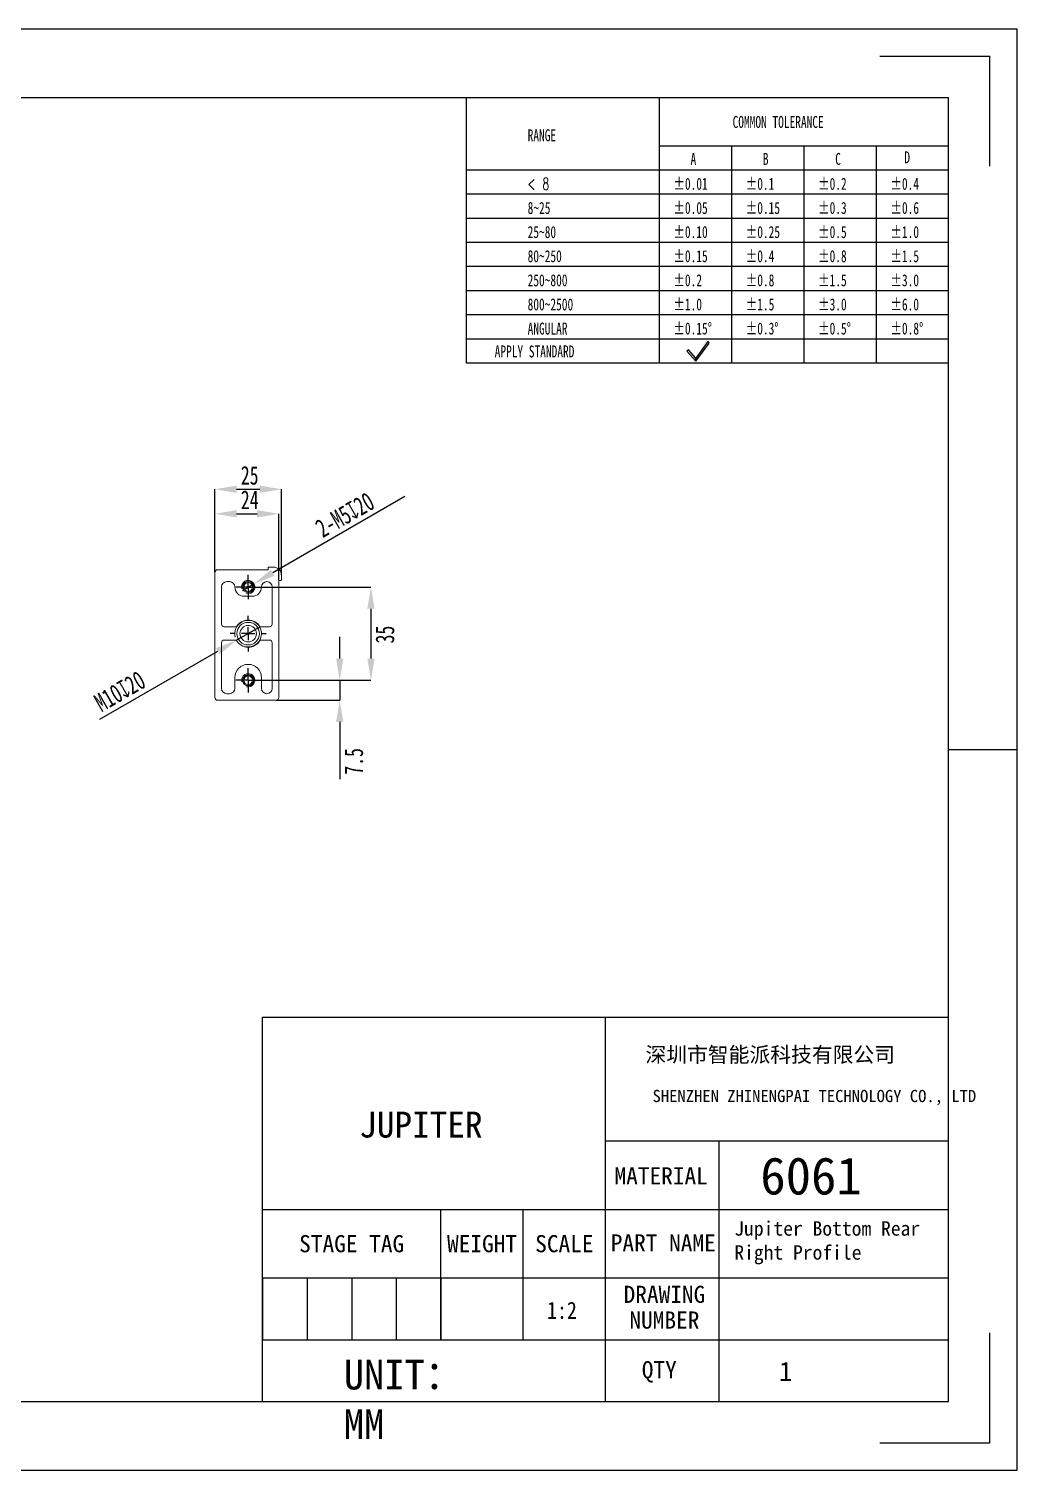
# Model space of a CAD drawing. Header units: millimetres. Extents: x 359 to 742, y -1 to 269.
# Drawn here: x 556.5 to 742.1, y -1.5 to 269.1 of the extents above; entities that cross this region are included whole.
import ezdxf

# ---------------------------------------------------------------- set-up
doc = ezdxf.new("R2010")
doc.units = ezdxf.units.MM
doc.header["$PDSIZE"] = -1
doc.linetypes.add('CENTERX2', pattern=[20.32, 12.7, -2.54, 2.54, -2.54])
doc.layers.add('图框', color=7, linetype='Continuous')
doc.layers.add('尺寸线层', color=3, linetype='Continuous', lineweight=18)
doc.styles.add('SLDTEXTSTYLE4', font='TXT', dxfattribs={"width": 0.7})
doc.styles.add('SLDTEXTSTYLE5', font='TXT', dxfattribs={"width": 0.642857, "bigfont": 'bigfont'})
doc.styles.add('TEXTSTYLE_2', font='')
doc.styles.add('TEXTSTYLE_3', font='')
doc.styles.get('TEXTSTYLE_2').set_extended_font_data('宋体')
doc.styles.get('TEXTSTYLE_3').set_extended_font_data('宋体')
doc.dimstyles.new('SLDDIMSTYLE1', dxfattribs={"dimtxt": 3.5, "dimasz": 4.08, "dimexe": 0, "dimexo": 0.0625, "dimgap": 0.875, "dimtad": 2, "dimdec": 1, "dimlfac": 2, "dimrnd": 1e-09, "dimzin": 12, "dimdsep": 46, "dimtxsty": 'SLDTEXTSTYLE4', "dimsah": 1, "dimcen": 0.09, "dimadec": 0, "dimazin": 3, "dimtfac": 1, "dimtdec": 1, "dimtmove": 0, "dimatfit": 0, "dimfxl": 1, "dimfrac": 2, "dimtolj": 1, "dimtzin": 12, "dimarcsym": 0})
doc.dimstyles.new('SLDDIMSTYLE2', dxfattribs={"dimtxt": 3.5, "dimasz": 4.08, "dimexe": 0, "dimexo": 0.0625, "dimgap": 0.875, "dimtad": 2, "dimdec": 1, "dimlfac": 2, "dimrnd": 1e-09, "dimzin": 12, "dimdsep": 46, "dimtxsty": 'SLDTEXTSTYLE4', "dimblk1": 'NONE', "dimsah": 1, "dimcen": 0, "dimadec": 0, "dimazin": 3, "dimtfac": 1, "dimtdec": 1, "dimtmove": 0, "dimatfit": 3, "dimldrblk": 'NONE', "dimfxl": 1, "dimfrac": 2, "dimtolj": 1, "dimtzin": 12, "dimarcsym": 0})

# ---------------------------------------------------------------- blocks, each defined once
blk = doc.blocks.new('_D_11')
at = {"layer": 'Defpoints', "color": 0, "transparency": 16777216}
for p in [(603.97, 182.69), (591.47, 167.08), (603.97, 166.58)]:
    blk.add_point(p, dxfattribs=at)
at = {"layer": '图框', "color": 0, "lineweight": -2, "transparency": 16777216}
for p, q in [((591.47, 167.14), (591.47, 182.69)), ((595.55, 182.69), (599.89, 182.69)), ((603.97, 166.64), (603.97, 182.69))]:
    blk.add_line(p, q, dxfattribs=at)
at = {"layer": '图框', "color": 0, "transparency": 16777216}
for points in [[(595.55, 183.37), (595.55, 182.01), (591.47, 182.69)], [(599.89, 183.37), (599.89, 182.01), (603.97, 182.69)]]:
    blk.add_solid(points, dxfattribs=at)
at = {"layer": '图框', "color": 0, "transparency": 16777216, "insert": (598, 187.06), "char_height": 3.5, "attachment_point": 2, "style": 'SLDTEXTSTYLE4'}
blk.add_mtext('\\A1;25', dxfattribs=at)
blk = doc.blocks.new('_D_12')
at = {"layer": 'Defpoints', "color": 0, "transparency": 16777216}
for p in [(603.47, 178.08), (591.47, 167.08), (603.47, 165.58)]:
    blk.add_point(p, dxfattribs=at)
at = {"layer": '图框', "color": 0, "lineweight": -2, "transparency": 16777216}
for p, q in [((591.47, 167.14), (591.47, 178.08)), ((595.55, 178.08), (599.39, 178.08)), ((603.47, 165.64), (603.47, 178.08))]:
    blk.add_line(p, q, dxfattribs=at)
at = {"layer": '图框', "color": 0, "transparency": 16777216}
for points in [[(595.55, 178.76), (595.55, 177.4), (591.47, 178.08)], [(599.39, 178.76), (599.39, 177.4), (603.47, 178.08)]]:
    blk.add_solid(points, dxfattribs=at)
at = {"layer": '图框', "color": 0, "transparency": 16777216, "insert": (598, 182.46), "char_height": 3.5, "attachment_point": 2, "style": 'SLDTEXTSTYLE4'}
blk.add_mtext('\\A1;24', dxfattribs=at)
blk = doc.blocks.new('_D_13')
at = {"layer": 'Defpoints', "color": 0, "transparency": 16777216}
for p in [(597.72, 164.33), (597.72, 146.83), (620.77, 146.83)]:
    blk.add_point(p, dxfattribs=at)
at = {"layer": '图框', "color": 0, "lineweight": -2, "transparency": 16777216}
for p, q in [((597.78, 164.33), (620.77, 164.33)), ((620.77, 160.25), (620.77, 150.91)), ((597.78, 146.83), (620.77, 146.83))]:
    blk.add_line(p, q, dxfattribs=at)
at = {"layer": '图框', "color": 0, "transparency": 16777216}
for points in [[(620.09, 160.25), (621.45, 160.25), (620.77, 164.33)], [(620.09, 150.91), (621.45, 150.91), (620.77, 146.83)]]:
    blk.add_solid(points, dxfattribs=at)
at = {"layer": '图框', "color": 0, "transparency": 16777216, "insert": (621.64, 155.41), "char_height": 3.5, "attachment_point": 2, "rotation": 90, "style": 'SLDTEXTSTYLE4'}
blk.add_mtext('\\A1;35', dxfattribs=at)
blk = doc.blocks.new('_D_14')
at = {"layer": 'Defpoints', "color": 0, "transparency": 16777216}
for p in [(597.72, 146.83), (602.97, 143.08), (614.91, 143.08)]:
    blk.add_point(p, dxfattribs=at)
at = {"layer": '图框', "color": 0, "lineweight": -2, "transparency": 16777216}
for p, q in [((614.91, 150.91), (614.91, 154.99)), ((597.78, 146.83), (614.91, 146.83)), ((614.91, 146.83), (614.91, 143.08)), ((603.03, 143.08), (614.91, 143.08)), ((614.91, 139), (614.91, 128.27))]:
    blk.add_line(p, q, dxfattribs=at)
at = {"layer": '图框', "color": 0, "transparency": 16777216}
for points in [[(614.23, 150.91), (615.59, 150.91), (614.91, 146.83)], [(614.23, 139), (615.59, 139), (614.91, 143.08)]]:
    blk.add_solid(points, dxfattribs=at)
at = {"layer": '图框', "color": 0, "transparency": 16777216, "insert": (615.78, 131.6), "char_height": 3.5, "attachment_point": 2, "rotation": 90, "style": 'SLDTEXTSTYLE4'}
blk.add_mtext('\\A1;7.5', dxfattribs=at)
blk = doc.blocks.new('_D_15')
at = {"layer": 'Defpoints', "color": 0, "transparency": 16777216}
for p in [(596.64, 163.71), (598.8, 164.96)]:
    blk.add_point(p, dxfattribs=at)
at = {"layer": '图框', "color": 0, "lineweight": -2, "transparency": 16777216}
for p, q in [((627.15, 181.32), (602.33, 167)), ((596.64, 163.71), (598.8, 164.96))]:
    blk.add_line(p, q, dxfattribs=at)
at = {"layer": '图框', "color": 0, "transparency": 16777216}
blk.add_solid([(601.99, 167.59), (602.67, 166.41), (598.8, 164.96)], dxfattribs=at)
at = {"layer": '图框', "color": 0, "transparency": 16777216, "insert": (609.96, 176.53), "char_height": 3.5, "attachment_point": 1, "rotation": 30, "style": 'SLDTEXTSTYLE4'}
blk.add_mtext('\\A1;2-M5{\\fGDT|b0|i0|c134|p2;x}20', dxfattribs=at)
blk = doc.blocks.new('_NONE')
blk = doc.blocks.new('_D_16')
at = {"layer": 'Defpoints', "color": 0, "transparency": 16777216}
for p in [(595.55, 154.33), (599.88, 156.83)]:
    blk.add_point(p, dxfattribs=at)
at = {"layer": '图框', "color": 0, "lineweight": -2, "transparency": 16777216}
for p, q in [((599.88, 156.83), (595.55, 154.33)), ((569.88, 139.51), (592.02, 152.29))]:
    blk.add_line(p, q, dxfattribs=at)
at = {"layer": '图框', "color": 0, "transparency": 16777216}
blk.add_solid([(591.68, 152.88), (592.36, 151.7), (595.55, 154.33)], dxfattribs=at)
at = {"layer": '图框', "color": 0, "transparency": 16777216, "insert": (568.42, 143.8), "char_height": 3.5, "attachment_point": 1, "rotation": 30, "style": 'SLDTEXTSTYLE4'}
blk.add_mtext('\\A1;M10{\\fGDT|b0|i0|c134|p2;x}20', dxfattribs=at)
blk = doc.blocks.new('SW_CENTERMARKSYMBOL_6')
at = {"layer": '图框', "color": 0}
for p, q in [((-1.25, 0), (-2.3, 0)), ((0, 0), (-1.25, 0)), ((0, 1.25), (0, 2.3)), ((0, 0), (0, 1.25)), ((0, 0), (0, -1.25)), ((0, 0), (1.25, 0)), ((1.25, 0), (2.3, 0)), ((0, -1.25), (0, -2.3))]:
    blk.add_line(p, q, dxfattribs=at)
blk = doc.blocks.new('SW_CENTERMARKSYMBOL_7')
at = {"layer": '图框', "color": 0}
for p, q in [((-1.25, 0), (-2.3, 0)), ((0, 0), (-1.25, 0)), ((0, 1.25), (0, 2.3)), ((0, 0), (0, 1.25)), ((0, 0), (0, -1.25)), ((0, 0), (1.25, 0)), ((1.25, 0), (2.3, 0)), ((0, -1.25), (0, -2.3))]:
    blk.add_line(p, q, dxfattribs=at)
blk = doc.blocks.new('SW_CENTERMARKSYMBOL_8')
at = {"layer": '图框', "color": 0}
for p, q in [((0, 2.5), (0, 3.375)), ((-2.5, 0), (-3.375, 0)), ((0, 0), (-1.25, 0)), ((0, 0), (0, 1.25)), ((0, 0), (0, -1.25)), ((0, 0), (1.25, 0)), ((2.5, 0), (3.375, 0)), ((0, -2.5), (0, -3.375))]:
    blk.add_line(p, q, dxfattribs=at)

msp = doc.modelspace()

# ---------------------------------------------------------------- linework, layer by layer
at = {"color": 7, "linetype": 'Continuous'}
for p, q in [((359.454, 269.127), (742.139, 269.127)), ((742.139, -1.458), (742.139, 269.127)), ((716.369, 263.973), (736.985, 263.973)), ((736.985, 243.357), (736.985, 263.973)), ((372.339, 256.242), (729.254, 256.242)), ((729.254, 11.427), (729.254, 256.242)), ((729.254, 133.835), (742.139, 133.835)), ((736.985, 3.696), (736.985, 24.312)), ((372.339, 11.427), (729.254, 11.427)), ((716.369, 3.696), (736.985, 3.696)), ((359.454, -1.458), (742.139, -1.458))]:
    msp.add_line(p, q, dxfattribs=at)
for p, q in [((638.681, 256.242), (638.681, 206.427)), ((674.91, 256.242), (674.91, 206.427)), ((674.91, 247.185), (729.254, 247.185)), ((688.496, 247.185), (688.496, 206.427)), ((702.082, 247.185), (702.082, 206.427)), ((715.668, 247.185), (715.668, 206.427)), ((638.681, 242.656), (729.254, 242.656)), ((638.681, 238.128), (729.254, 238.128)), ((638.681, 233.599), (729.254, 233.599)), ((638.681, 229.07), (729.254, 229.07)), ((638.681, 224.542), (729.254, 224.542)), ((638.681, 220.013), (729.254, 220.013)), ((638.681, 215.485), (729.254, 215.485)), ((638.681, 210.956), (729.254, 210.956)), ((680.381, 208.881), (680.112, 208.639)), ((680.112, 208.639), (681.809, 206.754)), ((681.781, 207.327), (680.381, 208.881)), ((684.112, 210.488), (681.781, 207.327)), ((681.809, 206.754), (684.295, 210.126)), ((684.295, 210.126), (684.112, 210.488)), ((638.681, 206.427), (729.254, 206.427)), ((681.809, 206.754), (681.781, 207.327)), ((681.781, 207.327), (681.809, 206.754))]:
    msp.add_line(p, q)
at = {"color": 7, "linetype": 'Continuous', "lineweight": 15}
for p, q in [((601.468, 167.581), (601.468, 167.981)), ((602.468, 168.081), (601.568, 168.081)), ((591.468, 167.081), (591.468, 143.581)), ((591.968, 167.581), (601.468, 167.581)), ((594.213, 165.347), (593.712, 165.347)), ((603.868, 165.581), (603.468, 165.581)), ((603.468, 165.581), (603.468, 143.581)), ((603.968, 166.581), (603.968, 165.681)), ((592.71, 164.345), (592.71, 157.383)), ((598.469, 162.592), (596.967, 162.592)), ((602.225, 157.383), (602.225, 164.345)), ((593.21, 156.883), (595.521, 156.883)), ((595.465, 154.379), (593.21, 154.379)), ((599.915, 156.883), (601.725, 156.883)), ((601.725, 154.379), (599.972, 154.379)), ((592.71, 153.879), (592.71, 145.315)), ((602.225, 145.315), (602.225, 153.879)), ((595.214, 145.315), (595.214, 147.318)), ((600.222, 147.318), (600.222, 145.315)), ((593.712, 144.313), (594.213, 144.313)), ((602.968, 143.081), (591.968, 143.081))]:
    msp.add_line(p, q, dxfattribs=at)
at = {"color": 2, "linetype": 'Continuous'}
for p, q in [((600.404, 47.505), (600.404, 83.583)), ((600.404, 47.505), (600.404, 83.583)), ((600.404, 83.583), (664.829, 83.583)), ((664.829, 34.62), (664.829, 83.583)), ((664.829, 60.39), (664.829, 83.583)), ((664.829, 83.583), (729.254, 83.583)), ((664.829, 47.505), (664.829, 83.583)), ((729.254, 60.39), (729.254, 83.583)), ((664.829, 60.39), (729.254, 60.39)), ((686.119, 60.39), (686.119, 11.427)), ((729.254, 34.62), (729.254, 60.39)), ((600.404, 11.427), (600.404, 47.505)), ((600.404, 47.505), (664.829, 47.505)), ((600.404, 34.62), (600.404, 47.505)), ((600.404, 47.505), (633.905, 47.505)), ((633.905, 34.62), (633.905, 47.505)), ((633.905, 34.62), (633.905, 47.505)), ((633.905, 47.505), (664.829, 47.505)), ((649.367, 34.62), (649.367, 47.505)), ((664.829, 47.505), (729.254, 47.505)), ((664.829, 34.62), (664.829, 47.505)), ((600.404, 23.024), (600.404, 34.62)), ((600.404, 34.62), (633.905, 34.62)), ((600.404, 34.62), (633.905, 34.62)), ((600.404, 34.62), (633.905, 34.62)), ((600.404, 34.62), (600.404, 23.024)), ((608.779, 34.62), (608.779, 23.024)), ((617.154, 34.62), (617.154, 23.024)), ((625.529, 34.62), (625.529, 23.024)), ((633.905, 23.024), (633.905, 34.62)), ((633.905, 23.024), (633.905, 34.62)), ((633.905, 34.62), (664.829, 34.62)), ((633.905, 34.62), (664.829, 34.62)), ((633.905, 34.62), (633.905, 23.024)), ((649.367, 23.024), (649.367, 34.62)), ((664.829, 11.427), (664.829, 34.62)), ((664.829, 34.62), (729.254, 34.62)), ((664.829, 34.62), (729.254, 34.62)), ((664.829, 23.024), (664.829, 34.62)), ((729.254, 11.427), (729.254, 34.62)), ((600.404, 11.427), (600.404, 23.024)), ((600.404, 23.024), (664.829, 23.024)), ((600.404, 23.024), (633.905, 23.024)), ((600.404, 23.024), (633.905, 23.024)), ((633.905, 23.024), (664.829, 23.024)), ((664.829, 11.427), (664.829, 23.024)), ((664.829, 23.024), (729.254, 23.024)), ((548.864, 11.427), (579.788, 11.427)), ((579.788, 11.427), (600.404, 11.427)), ((600.404, 11.427), (664.829, 11.427)), ((664.829, 11.427), (729.254, 11.427))]:
    msp.add_line(p, q, dxfattribs=at)
at = {"color": 7, "linetype": 'Continuous', "lineweight": 15}
for centre, radius in [((597.718, 164.331), 1.05), ((597.718, 164.331), 0.825), ((597.718, 155.581), 2.125), ((597.718, 155.581), 1.55), ((597.718, 146.831), 1.05), ((597.718, 146.831), 0.825)]:
    msp.add_circle(centre, radius, dxfattribs=at)
for centre, radius, start, end in [((601.568, 167.981), 0.1, 90, 180), ((602.468, 166.581), 1.5, 0, 90), ((591.968, 167.081), 0.5, 90, 180), ((593.712, 164.345), 1.002, 90, 180), ((594.213, 164.345), 1.002, 0, 90), ((601.224, 164.345), 1.002, 0, 180), ((603.868, 165.681), 0.1, 270, 0), ((596.967, 164.345), 1.753, 180, 270), ((598.469, 164.345), 1.753, 270, 360), ((593.21, 157.383), 0.5, 180, 270), ((597.718, 155.581), 2.554, 30.65077, 149.34923), ((601.725, 157.383), 0.5, 270, 0), ((593.21, 153.879), 0.5, 90, 180), ((597.718, 155.581), 2.554, 208.07249, 331.92751), ((601.725, 153.879), 0.5, 0, 90), ((597.718, 147.318), 2.504, 0, 180), ((591.968, 143.581), 0.5, 180, 270), ((593.712, 145.315), 1.002, 180, 270), ((594.213, 145.315), 1.002, 270, 0), ((601.224, 145.315), 1.002, 180, 360), ((602.968, 143.581), 0.5, 270, 0)]:
    msp.add_arc(centre, radius, start, end, dxfattribs=at)
at = {"color": 7, "linetype": 'Continuous', "lineweight": 0}
for centre, radius in [((597.718, 164.331), 1.25), ((597.718, 164.331), 1), ((597.718, 164.331), 1), ((597.718, 164.331), 1), ((597.718, 164.331), 1), ((597.718, 155.581), 2.5), ((597.718, 146.831), 1.25), ((597.718, 146.831), 1), ((597.718, 146.831), 1), ((597.718, 146.831), 1), ((597.718, 146.831), 1)]:
    msp.add_arc(centre, radius, 255, 195, dxfattribs=at)

# ---------------------------------------------------------------- block references
at = {"layer": '图框'}
for name, p in [('SW_CENTERMARKSYMBOL_6', (597.718, 164.331)), ('SW_CENTERMARKSYMBOL_8', (597.718, 155.581)), ('SW_CENTERMARKSYMBOL_7', (597.718, 146.831))]:
    msp.add_blockref(name, p, dxfattribs=at)

# ---------------------------------------------------------------- texts
at = {"attachment_point": 1}
for s, insert, char_height, width, style in [('COMMON TOLERANCE', (688.692, 252.773), 2.24599, 73.94176, 'SLDTEXTSTYLE4'), ('RANGE', (650.2, 250.272), 2.246, 22.05942, 'SLDTEXTSTYLE4'), ('A', (680.792, 245.828), 2.246, 3.245, 'SLDTEXTSTYLE4'), ('B', (694.378, 245.828), 2.246, 3.19312, 'SLDTEXTSTYLE4'), ('C', (707.964, 245.828), 2.246, 3.23085, 'SLDTEXTSTYLE4'), ('D', (720.948, 246.133), 2.246, 3.19312, 'SLDTEXTSTYLE4'), ('< 8', (650.2, 241.159), 2.246, 10.7794, 'SLDTEXTSTYLE5'), ('%%P0.01', (677.597, 241.159), 2.246, 15.72506, 'SLDTEXTSTYLE4'), ('%%P0.1', (691.183, 241.159), 2.246, 11.79144, 'SLDTEXTSTYLE4'), ('%%P0.2', (704.769, 241.159), 2.246, 13.41394, 'SLDTEXTSTYLE4'), ('%%P0.4', (718.355, 241.159), 2.246, 13.36206, 'SLDTEXTSTYLE4'), ('8~25', (650.2, 236.63), 2.246, 17.39473, 'SLDTEXTSTYLE4'), ('%%P0.05', (677.597, 236.63), 2.246, 17.34757, 'SLDTEXTSTYLE4'), ('%%P0.15', (691.183, 236.63), 2.246, 16.5599, 'SLDTEXTSTYLE4'), ('%%P0.3', (704.769, 236.63), 2.246, 13.41394, 'SLDTEXTSTYLE4'), ('%%P0.6', (718.355, 236.63), 2.246, 13.41394, 'SLDTEXTSTYLE4'), ('25~80', (650.2, 232.102), 2.246, 21.32836, 'SLDTEXTSTYLE4'), ('%%P0.10', (677.597, 232.102), 2.246, 15.77695, 'SLDTEXTSTYLE4'), ('%%P0.25', (691.183, 232.102), 2.246, 18.13052, 'SLDTEXTSTYLE4'), ('%%P0.5', (704.769, 232.102), 2.246, 13.41394, 'SLDTEXTSTYLE4'), ('%%P1.0', (718.355, 232.102), 2.246, 11.84332, 'SLDTEXTSTYLE4'), ('80~250', (650.2, 227.573), 2.246, 25.26198, 'SLDTEXTSTYLE4'), ('%%P0.15', (677.597, 227.573), 2.246, 16.5599, 'SLDTEXTSTYLE4'), ('%%P0.4', (691.183, 227.573), 2.246, 13.36206, 'SLDTEXTSTYLE4'), ('%%P0.8', (704.769, 227.573), 2.246, 13.41394, 'SLDTEXTSTYLE4'), ('%%P1.5', (718.355, 227.573), 2.246, 12.62627, 'SLDTEXTSTYLE4'), ('250~800', (650.2, 223.044), 2.246, 29.1956, 'SLDTEXTSTYLE4'), ('%%P0.2', (677.597, 223.044), 2.246, 13.41394, 'SLDTEXTSTYLE4'), ('%%P0.8', (691.183, 223.044), 2.246, 13.41394, 'SLDTEXTSTYLE4'), ('%%P1.5', (704.769, 223.044), 2.246, 12.62627, 'SLDTEXTSTYLE4'), ('%%P3.0', (718.355, 223.044), 2.246, 13.41394, 'SLDTEXTSTYLE4'), ('800~2500', (650.2, 218.516), 2.246, 33.12923, 'SLDTEXTSTYLE4'), ('%%P1.0', (677.597, 218.516), 2.246, 11.84332, 'SLDTEXTSTYLE4'), ('%%P1.5', (691.183, 218.516), 2.246, 12.62627, 'SLDTEXTSTYLE4'), ('%%P3.0', (704.769, 218.516), 2.246, 13.41394, 'SLDTEXTSTYLE4'), ('%%P6.0', (718.355, 218.516), 2.246, 13.41394, 'SLDTEXTSTYLE4'), ('ANGULAR', (650.2, 213.987), 2.246, 31.54446, 'SLDTEXTSTYLE4'), ('%%P0.15%%D', (677.597, 213.987), 2.246, 19.72472, 'SLDTEXTSTYLE4'), ('%%P0.3%%D', (691.183, 213.987), 2.246, 16.57876, 'SLDTEXTSTYLE4'), ('%%P0.5%%D', (704.769, 213.987), 2.246, 16.57876, 'SLDTEXTSTYLE4'), ('%%P0.8%%D', (718.355, 213.987), 2.246, 16.57876, 'SLDTEXTSTYLE4'), ('APPLY STANDARD', (644.006, 209.689), 2.24599, 64.56049, 'SLDTEXTSTYLE4')]:
    msp.add_mtext(s, dxfattribs=dict(at, insert=insert, char_height=char_height, width=width, style=style))
at = {"color": 7, "linetype": 'Continuous', "insert": (695.766, 77.987), "char_height": 2.86391, "width": 67.94821, "attachment_point": 2, "style": 'TEXTSTYLE_2'}
msp.add_mtext('深圳市智能派科技有限公司', dxfattribs=at)
at = {"color": 7, "linetype": 'Continuous', "attachment_point": 2, "line_spacing_factor": 0.9, "style": 'TEXTSTYLE_3'}
for s, insert, char_height, width in [('MATERIAL\\P ', (675.279, 55.405), 3.2212, 46.56486), ('STAGE TAG ', (617.154, 42.673), 3.2212, 38.95697), ('WEIGHT', (641.636, 42.673), 3.2212, 14.15588), ('SCALE', (657.098, 42.673), 3.2212, 14.15588), ('PART NAME', (675.672, 42.82), 3.2212, 26.98848), ('DRAWING NUMBER', (675.887, 33.166), 3.22125, 26.98848), ('QTY', (674.922, 19.013), 3.2212, 35.95561)]:
    msp.add_mtext(s, dxfattribs=dict(at, insert=insert, char_height=char_height, width=width))
at = {"insert": (653.854, 26.894), "char_height": 3.22125, "width": 7.72133, "attachment_point": 7}
msp.add_mtext('{\\W0.85;1:2}', dxfattribs=at)
at = {"layer": '尺寸线层', "attachment_point": 1}
for s, insert, char_height, width in [('SHENZHEN ZHINENGPAI TECHNOLOGY CO., LTD', (673.659, 69.933), 2.29113, 64.82652), ('JUPITER', (618.556, 65.852), 4.8671, 39.72038), ('6061', (693.9, 57.295), 7, 24.85263), ('UNIT：MM', (615.671, 19.286), 5.5885, 21.66224)]:
    msp.add_mtext(s, dxfattribs=dict(at, insert=insert, char_height=char_height, width=width))
at = {"layer": '尺寸线层', "linetype": 'CENTERX2', "insert": (689.017, 45.268), "char_height": 3.6, "width": 45.60353, "attachment_point": 1}
msp.add_mtext('{\\H0.75x;Jupiter Bottom Rear Right Profile}', dxfattribs=at)
at = {"layer": '尺寸线层', "ltscale": 0.2, "insert": (697.419, 18.903), "char_height": 3.65, "width": 21.89288, "attachment_point": 1}
msp.add_mtext('1\\P\\P', dxfattribs=at)

# ---------------------------------------------------------------- dimensions: what is measured, and where the dimension line sits
at = {"layer": '图框', "color": 3}
for base, p2, picture, middle in [((603.968, 182.686), (603.968, 166.581), '_D_11', (598.005, 182.686)), ((603.468, 178.081), (603.468, 165.581), '_D_12', (598.005, 178.081))]:
    dim = msp.add_linear_dim(base=base, p1=(591.468, 167.081), p2=p2, dimstyle='SLDDIMSTYLE1', dxfattribs=at)
    dim.commit()
    dim.dimension.update_dxf_attribs({"geometry": picture, "text_midpoint": middle, "dimtype": 160})
for p1, p2, text, picture, middle in [((596.636, 163.706), (598.801, 164.956), '2-M5{\\fGDT|b0|i0|c134|p2;x}20', '_D_15', (619.287, 176.784)), ((599.883, 156.831), (595.553, 154.331), 'M10{\\fGDT|b0|i0|c134|p2;x}20', '_D_16', (576.157, 143.133))]:
    dim = msp.add_diameter_dim_2p(p1=p1, p2=p2, text=text, dimstyle='SLDDIMSTYLE2', dxfattribs=at)
    dim.commit()
    dim.dimension.update_dxf_attribs({"geometry": picture, "text_midpoint": middle, "dimtype": 163})
for base, p1, p2, picture, middle in [((620.77, 146.831), (597.718, 164.331), (597.718, 146.831), '_D_13', (620.77, 155.408)), ((614.906, 143.081), (597.718, 146.831), (602.968, 143.081), '_D_14', (614.906, 131.596))]:
    dim = msp.add_linear_dim(base=base, p1=p1, p2=p2, angle=90, dimstyle='SLDDIMSTYLE1', dxfattribs=at)
    dim.commit()
    dim.dimension.update_dxf_attribs({"geometry": picture, "text_midpoint": middle, "dimtype": 160})

doc.saveas('drawing.dxf')
